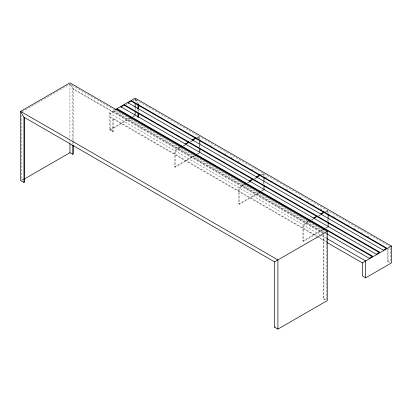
<?xml version="1.0" encoding="UTF-8"?>
<svg xmlns="http://www.w3.org/2000/svg" width="412" height="412" viewBox="0 0 412 412"><rect width="100%" height="100%" fill="white"/><g stroke="black" fill="none" stroke-linecap="round" stroke-linejoin="round"><path stroke-width="0.31" stroke-dasharray="2.06 1.54" d="M22.212 111.662L69.947 84.105L325.078 231.405M112.77 131.825L112.77 118.8L113.3 118.496L113.3 131.521L112.77 131.825L109.422 129.893L109.422 113.001L114.897 109.839M323.523 232.543L114.006 111.58L114.006 110.967L115.515 110.097M114.006 111.58L110.478 113.614L110.478 129.893L113.3 131.521M126.087 104.602L127.097 104.02M133.138 100.528L135.151 99.369L390.344 246.7M21.707 179.926L23.371 178.963M22.212 180.245L23.324 179.601M109.422 129.893L129.131 118.512M132.963 116.302L135.151 115.036M110.478 129.893L130.218 118.496M132.958 116.915L134.606 115.963M179.163 147.424L178.154 148.006L178.154 148.614L174.631 150.648L174.631 166.927L175.157 167.236L194.351 156.153M180.193 147.434L178.684 148.31L178.684 148.917L175.157 150.952L175.157 167.236M183.191 145.709L184.7 144.833M190.241 141.635L192.255 140.477M197.291 137.567L199.305 136.403L199.305 138.283M183.721 146.013L185.23 145.142M190.766 141.944L192.28 141.069M197.312 138.164L199.83 136.712L199.83 139.215M174.631 166.927L194.366 155.535M197.111 153.949L198.754 153.001M197.636 154.258L199.284 153.305M243.312 184.458L242.302 185.04L242.302 185.652L238.78 187.687L238.78 203.966L239.31 204.27L259.045 192.873M244.342 184.473L242.833 185.343L242.833 185.956L239.31 187.99L239.31 204.27M247.339 182.743L248.848 181.872M254.389 178.674L255.898 177.804M260.43 175.182L263.453 173.442L263.453 175.321M247.87 183.046L249.378 182.176M254.92 178.978L256.429 178.108M261.965 174.909L263.984 173.746L263.984 176.248M238.78 203.966L258.52 192.569M261.26 190.988L262.902 190.035M261.79 191.292L263.433 190.344M307.965 221.203L306.456 222.078L306.456 222.686L302.928 224.72L302.928 241.005L303.459 241.308L322.648 230.226M308.495 221.512L306.981 222.382L306.981 222.99L303.459 225.029L303.459 241.308M311.487 219.781L313.002 218.906M318.538 215.708L320.052 214.837M324.584 212.221L327.602 210.475L327.602 212.983M312.018 220.085L313.027 219.503M318.564 216.305L320.577 215.141M326.119 211.943L328.132 210.784L328.132 213.287M302.928 241.005L322.668 229.608M325.408 228.021L327.056 227.074M326.484 228.011L327.581 227.378M387.522 249.569L387.522 261.352L388.053 261.048L390.442 262.429M323.374 234.958L323.374 298.999L323.904 298.695L326.294 300.075M196.988 137.716L198.661 138.679M210.357 145.431L212.587 146.718M224.844 153.794L225.956 154.438M230.967 157.333L233.197 158.62M238.208 161.514L239.326 162.158M251.578 169.229L252.695 169.873M264.947 176.949L267.177 178.236M286.113 189.17L287.787 190.133M299.483 196.89L301.157 197.853M306.724 201.071L308.397 202.035M312.852 204.604L314.526 205.573M320.093 208.786L321.767 209.754M333.463 216.506L335.692 217.793M347.944 224.87L349.062 225.508M354.073 228.403L356.303 229.69M361.314 232.584L362.426 233.228M367.442 236.122L369.667 237.41M387.522 261.352L389.87 262.707M114.006 110.967L324.079 232.255M324.635 232.574L326.309 233.537M322.787 232.728L73.295 88.683L70.859 84.465M323.374 233.676L72.764 88.987L69.947 84.105L69.947 138.623M109.422 113.001L326.124 238.115M110.478 116.869L317.188 236.21M319.413 237.497L326.654 241.674M112.77 118.8L316.643 236.509M317.204 236.828L326.113 241.973M323.374 298.999L325.722 300.353M135.764 99.199L138.504 103.948M135.151 99.369L137.345 103.165M390.344 247.952L390.344 262.351M388.053 248.024L388.053 261.048M328.132 219.55L328.132 221.429M327.602 219.246L327.602 221.12M326.191 232.687L326.191 239.099M326.191 239.738L326.191 299.988M323.904 234.649L323.904 298.695M263.984 182.511L263.984 184.391M263.453 181.579L263.453 184.087M199.83 145.477L199.83 147.352M199.305 141.414L199.305 142.665M199.305 145.168L199.305 147.048M199.305 149.551L199.305 152.059M138.504 109.53L138.504 112.007M137.974 109.834L137.974 111.075M135.151 98.772L135.151 101.898M135.151 108.135L135.151 110.035M73.295 140.559L73.295 88.683L72.764 88.987L72.764 142.145M73.295 141.198L73.295 144.401M72.764 142.784L72.764 144.066M69.947 141.146L69.947 142.464M21.656 115.19L21.656 180.564"/><path stroke-width="0.62" d="M115.442 109.525L135.151 98.149L391.4 246.088L391.4 262.98L365.671 277.837L362.323 275.901L362.323 262.877L391.4 246.088M116.019 109.803L117.528 108.933L372.721 256.264L369.193 258.298L326.865 233.862M121.056 106.899L124.579 104.864L379.766 252.196L376.244 254.23L121.056 106.899L121.056 107.506M128.106 102.825L131.629 100.791L386.817 248.122L383.294 250.161L128.106 102.825L128.106 103.438M23.875 179.282L69.947 152.682L72.764 154.315L73.295 154.006L73.295 145.039M130.769 118.182L131.866 117.549M327.252 231.436L274.557 261.862L274.557 327.185L277.904 329.116L327.252 300.626L327.252 231.436L69.947 82.884L20.6 111.374L20.6 180.564L23.948 182.495L24.478 182.192L24.478 117.508M180.168 146.842L181.682 145.966L181.682 146.579M185.204 143.932L188.727 141.898L188.727 142.511L379.766 252.803M192.255 139.864L195.777 137.829L195.777 138.437L386.817 248.735M180.698 147.146L182.207 146.275L182.207 146.883M185.735 144.241L189.257 142.202L189.257 142.815M195.448 155.52L196.539 154.886M244.321 183.876L245.83 183.005M249.353 180.971L252.88 178.937M256.403 176.903L259.926 174.863L259.926 175.476M244.846 184.185L246.361 183.309L246.361 183.922M259.596 192.558L260.693 191.925M308.47 220.914L309.978 220.044L309.978 220.652M313.506 218.005L317.029 215.97L317.029 216.583M320.551 213.936L324.079 211.902M308.995 221.218L310.509 220.348L310.509 220.956M314.032 218.314L317.559 216.279L317.559 216.887M321.082 214.24L324.604 212.206L324.604 212.819M323.744 229.597L324.841 228.964M274.557 327.185L275.082 326.876M195.226 138.118L131.629 101.404L131.629 100.791M188.176 142.192L124.579 105.472L124.579 104.864M372.721 256.877L117.528 109.54L117.528 108.933M326.675 238.43L365.671 260.945L365.671 277.837M326.67 242.297L362.323 262.877M277.904 329.116L277.904 259.926L20.6 111.374L23.948 117.173L274.557 261.862M328.132 214.539L328.132 218.298M328.132 222.681L328.132 227.064M263.984 177.505L263.984 181.259M263.984 185.642L263.984 190.025M260.456 175.78L260.456 175.172L256.933 177.206L256.933 177.814M253.406 179.848L253.406 179.241L249.883 181.275L249.883 181.888M199.83 140.466L199.83 144.226M199.83 148.608L199.83 152.363M196.308 138.746L196.308 138.133L192.78 140.168L192.78 140.78M138.504 104.566L138.504 108.907M138.504 113.249L138.504 116.972L137.974 117.276L137.974 112.934M137.974 104.869L137.974 109.211M135.151 103.124L135.151 107.506M135.151 111.266L135.151 115.02M72.764 145.348L72.764 154.315M69.947 143.711L69.947 152.682M23.948 117.173L23.948 182.495"/></g></svg>
